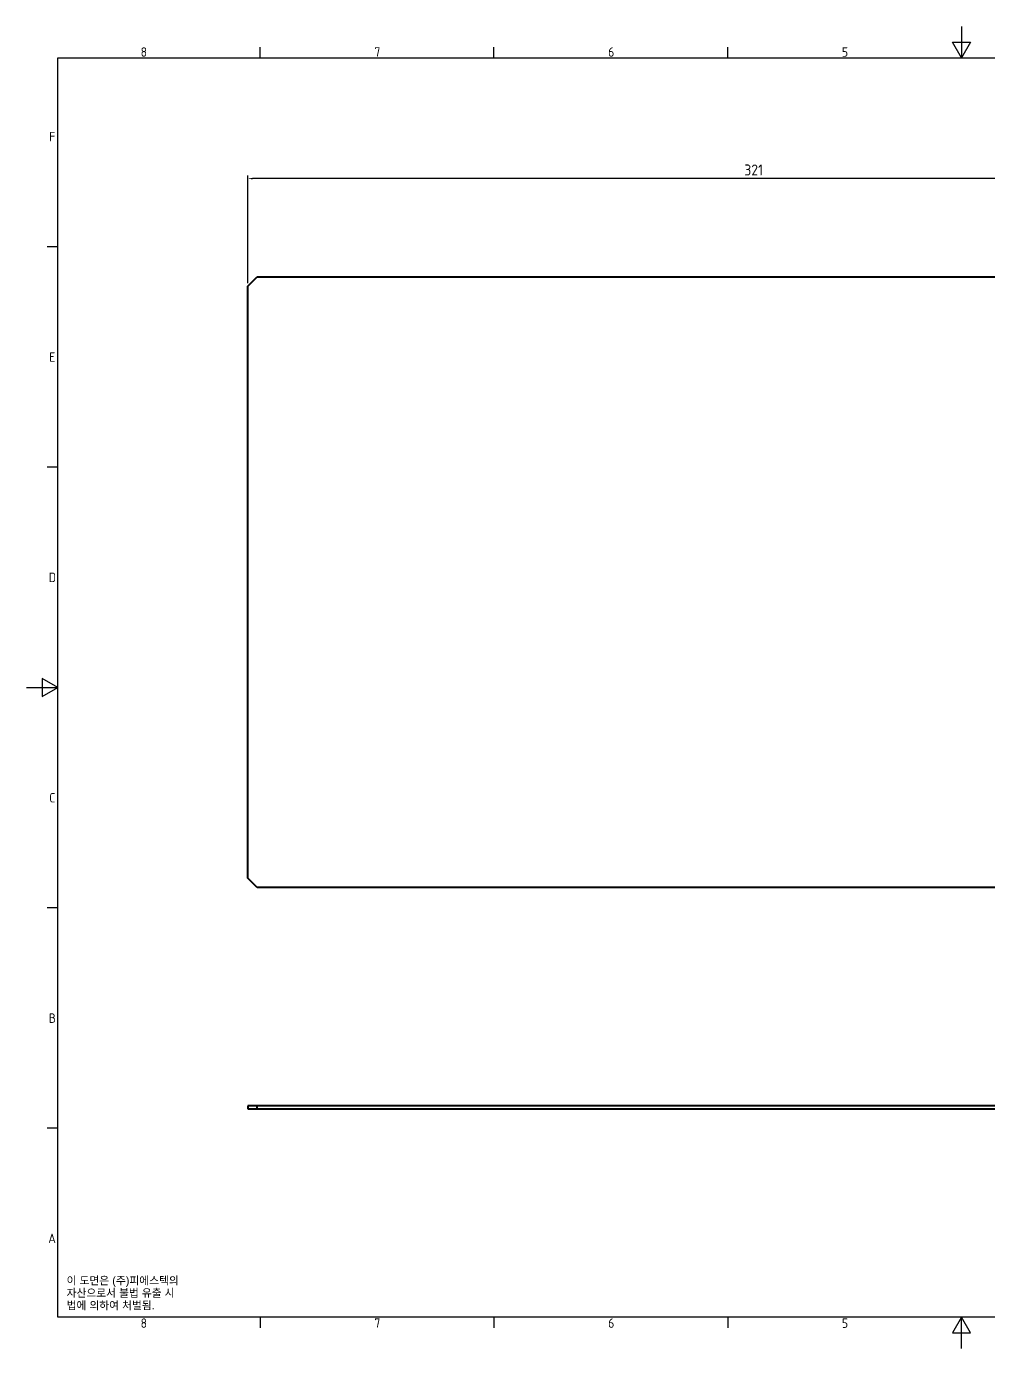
# Model space of a CAD drawing. Header units: millimetres. Extents: x 0 to 594, y 0 to 420.
# Drawn here: x 0 to 305.6, y 0 to 420 of the extents above; entities that cross this region are included whole.
import ezdxf

# ---------------------------------------------------------------- set-up
doc = ezdxf.new("R2010")
doc.units = ezdxf.units.MM
doc.layers.get('0').update_dxf_attribs({"color": 3, "lineweight": 25})
for name, color, linetype, lineweight in [('가시적인 것(ISO)', 3, 'Continuous', 40), ('경계(ISO)', 7, 'Continuous', 25), ('기호(ISO)', 5, 'Continuous', 25), ('치수(ISO)', 2, 'Continuous', 25)]:
    doc.layers.add(name, color=color, linetype=linetype, lineweight=lineweight)
doc.styles.add('문자 텍스트_M2B', font='isocp.shx')
doc.styles.add('문자 텍스트_PSTEK_POSCO', font='isocp.shx')
doc.styles.add('치수 텍스트_PSTEK_POSCO', font='isocp.shx')
doc.dimstyles.new('치수_PSTEK_POSCO', dxfattribs={"dimtxt": 3.5, "dimasz": 1.5, "dimexe": 1, "dimexo": 1, "dimgap": 1, "dimtad": 1, "dimrnd": 1e-08, "dimdsep": 46, "dimtxsty": '치수 텍스트_PSTEK_POSCO', "dimcen": 0.09, "dimdle": 10, "dimclrd": 7, "dimclre": 7, "dimclrt": 2, "dimadec": 1, "dimazin": 2, "dimtfac": 1, "dimtmove": 0, "dimatfit": 3, "dimfxl": 0, "dimtolj": 1, "dimlwd": -1, "dimlwe": -1, "dimarcsym": 0})

# ---------------------------------------------------------------- blocks, each defined once
blk = doc.blocks.new('경계 Default Border')
at = {"layer": '경계(ISO)'}
for p, q in [((74.25000190734863, 410), (74.25000190734863, 413.4000015258789)), ((148.5000038146973, 410), (148.5000038146973, 413.4000015258789)), ((222.7499961853027, 410), (222.7499961853027, 413.4000015258789)), ((10, 350), (6.599999666213989, 350)), ((10, 280), (6.599999666213989, 280)), ((10, 140), (6.599999666213989, 140)), ((10, 70), (6.599999666213989, 70)), ((74.25000190734863, 10), (74.25000190734863, 6.599999666213989)), ((148.5000038146973, 10), (148.5000038146973, 6.599999666213989)), ((222.7499961853027, 10), (222.7499961853027, 6.599999666213989))]:
    blk.add_line(p, q, dxfattribs=at)
at = {"layer": '경계(ISO)', "flags": 128}
for points in [[(297.0000076293945, 420), (297.0000076293945, 410), (294.1132545471191, 415), (299.8867607116699, 415), (297.0000076293945, 410)], [(10, 10), (10, 410), (584.0000152587891, 410), (584.0000152587891, 10), (10, 10)], [(0, 210), (10, 210), (5, 212.8867530822754), (5, 207.1132469177246), (10, 210)], [(297.0000076293945, 0), (297.0000076293945, 10), (294.1132545471191, 5), (299.8867607116699, 5), (297.0000076293945, 10)]]:
    blk.add_lwpolyline(points, dxfattribs=at)
at = {"layer": '경계(ISO)', "color": 2, "char_height": 3.00000011920929, "attachment_point": 7, "style": '문자 텍스트_M2B'}
for s, insert in [('8', (36.26953946055972, 410.3713945155963)), ('7', (110.5195394605597, 410.3928486288991)), ('6', (184.7695394605597, 410.3713945155963)), ('5', (259.0195394605597, 410.3713945155963)), ('F', (7.244539400955009, 383.4999999403954)), ('E', (7.244539400955009, 313.4713944559917)), ('D', (7.078270083685684, 243.4713944559917)), ('C', (7.244539400955009, 173.4713944559917)), ('B', (7.078270083685684, 103.4713944559917)), ('A', (6.914400698149937, 33.49284856929444)), ('8', (36.26953946055972, 6.57139439638704)), ('7', (110.5195394605597, 6.592848509689793)), ('6', (184.7695394605597, 6.57139439638704)), ('5', (259.0195394605597, 6.57139439638704))]:
    blk.add_mtext(s, dxfattribs=dict(at, insert=insert))
blk = doc.blocks.new('*D25')
at = {"layer": 'Defpoints', "color": 0, "transparency": 16777216}
for p in [(70.31467457335228, 371.6489047963248), (70.31467457335228, 337.4548703410996), (391.3146745733524, 337.4548703410999)]:
    blk.add_point(p, dxfattribs=at)
at = {"layer": '치수(ISO)', "color": 7, "transparency": 16777216}
for p, q in [((70.31467457335228, 338.4548703410996), (70.31467457335228, 372.6489047963248)), ((389.8146745733524, 371.6489047963248), (71.81467457335228, 371.6489047963248)), ((391.3146745733524, 338.4548703410999), (391.3146745733524, 372.6489047963248))]:
    blk.add_line(p, q, dxfattribs=at)
for points in [[(71.81467457335228, 371.8989047963248), (71.81467457335228, 371.3989047963248), (70.31467457335228, 371.6489047963248)], [(389.8146745733524, 371.8989047963248), (389.8146745733524, 371.3989047963248), (391.3146745733524, 371.6489047963248)]]:
    blk.add_solid(points, dxfattribs=at)
at = {"layer": '치수(ISO)', "color": 2, "transparency": 16777216, "insert": (228.0146745733523, 374.3992492845138), "char_height": 3.5, "attachment_point": 4, "style": '치수 텍스트_PSTEK_POSCO'}
blk.add_mtext('\\A1;321', dxfattribs=at)

msp = doc.modelspace()

# ---------------------------------------------------------------- linework, layer by layer
at = {"layer": '가시적인 것(ISO)'}
for p, q in [((70.31467457335228, 337.4548703410997), (73.3146745733523, 340.4548703410998)), ((73.3146745733523, 340.4548703410998), (388.3146745733523, 340.4548703410998)), ((70.31467457335232, 149.4548703410997), (70.31467457335228, 337.4548703410997)), ((73.3146745733523, 146.4548703410997), (70.31467457335232, 149.4548703410997)), ((388.3146745733523, 146.4548703410998), (73.31467457335229, 146.4548703410997)), ((70.31467457330265, 77.14071290916615), (70.31467457330265, 76.14071290916615)), ((73.31467457330264, 77.14071290916615), (70.31467457330265, 77.14071290916615)), ((70.31467457330265, 76.14071290916615), (73.31467457330264, 76.14071290916615)), ((73.31467457330264, 76.14071290916615), (73.31467457330264, 77.14071290916615)), ((388.3146745733026, 77.14071290916615), (73.31467457330263, 77.14071290916615)), ((73.31467457330264, 76.14071290916615), (388.3146745733026, 76.14071290916615))]:
    msp.add_line(p, q, dxfattribs=at)

# ---------------------------------------------------------------- block references
msp.add_blockref('경계 Default Border', (0, 0))

# ---------------------------------------------------------------- texts
at = {"layer": '기호(ISO)', "color": 2, "insert": (12.75507775296307, 17.51463820480242), "char_height": 2.5, "width": 39.30610374543268, "attachment_point": 4, "line_spacing_factor": 0.9442214965820312, "style": '문자 텍스트_PSTEK_POSCO'}
msp.add_mtext('{\\fArial|b0|i0;\\H2.5000;이 도면은 (주)피에스텍의\\P자산으로서 불법 유출 시 \\P법에 의하여 처벌됨.}', dxfattribs=at)

# ---------------------------------------------------------------- dimensions: what is measured, and where the dimension line sits
at = {"layer": '치수(ISO)', "color": 7}
dim = msp.add_linear_dim(base=(70.31467457335228, 371.6489047963248), p1=(391.3146745733524, 337.4548703410999), p2=(70.31467457335228, 337.4548703410996), angle=180, dimstyle='치수_PSTEK_POSCO', override={"dimdec": 2, "dimtp": 0, "dimtm": -0, "dimtdec": 2, "dimtofl": 0, "dimatfit": 1}, dxfattribs=at)
dim.commit()
dim.dimension.update_dxf_attribs({"geometry": '*D25', "text_midpoint": (230.8146745733523, 371.6489047963248), "dimtype": 160})

doc.saveas('drawing.dxf')
